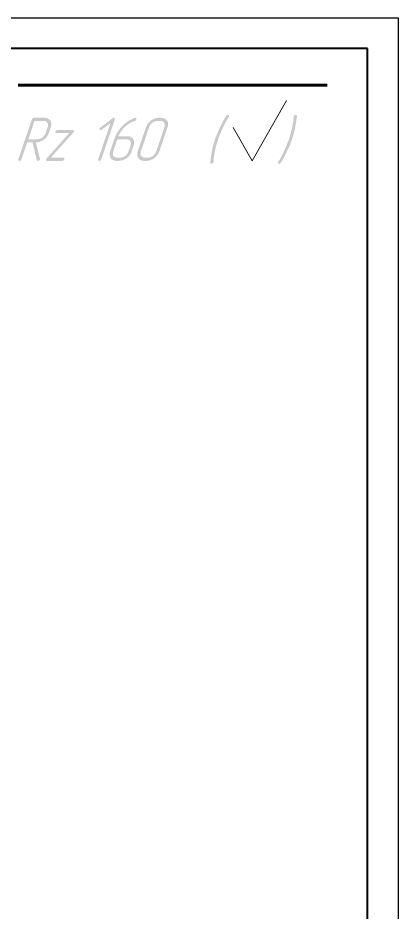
# Model space of a CAD drawing. Extents: x 346 to 4955, y 45 to 639.
# Drawn here: x 1872.4 to 1934.3, y 493.2 to 638.8 of the extents above; entities that cross this region are included whole.
import ezdxf

# ---------------------------------------------------------------- set-up
doc = ezdxf.new("R2010")
doc.units = 0
doc.header["$MEASUREMENT"] = 0
for name, color, linetype in [('KONTUR', 7, 'CONTINUOUS'), ('PDF _Геометрия', 7, 'CONTINUOUS'), ('PDF _Сплошная заливка', 7, 'CONTINUOUS')]:
    doc.layers.add(name, color=color, linetype=linetype)
doc.layers.add('Основная', color=7, linetype='CONTINUOUS', lineweight=40)

msp = doc.modelspace()

# ---------------------------------------------------------------- hatches: boundary and pattern name
at = {"layer": 'PDF _Сплошная заливка', "transparency": 33554559}
h = msp.add_hatch(color=256, dxfattribs=at)
h.paths.add_polyline_path([(1876.591, 622.031), (1875.117, 622.031), (1874.101, 619.034), (1875.676, 619.034), (1875.727, 619.06), (1875.854, 619.06), (1875.956, 619.11), (1876.083, 619.161), (1876.235, 619.237), (1876.388, 619.314), (1876.388, 619.339), (1876.438, 619.364), (1876.515, 619.441), (1876.591, 619.517), (1876.693, 619.618), (1876.769, 619.745), (1876.87, 619.872), (1876.921, 620.025), (1877.277, 621.015), (1877.277, 621.041), (1877.302, 621.092), (1877.302, 621.168), (1877.302, 621.269), (1877.302, 621.371), (1877.302, 621.498), (1877.277, 621.625), (1877.201, 621.727), (1877.201, 621.752), (1877.175, 621.777), (1877.124, 621.828), (1877.074, 621.879), (1876.972, 621.93), (1876.87, 621.981), (1876.743, 622.031)], flags=0)
h.paths.add_polyline_path([(1876.87, 622.539), (1876.997, 622.514), (1877.124, 622.489), (1877.277, 622.438), (1877.429, 622.336), (1877.556, 622.235), (1877.683, 622.108), (1877.683, 622.082), (1877.734, 622.031), (1877.76, 621.93), (1877.81, 621.803), (1877.836, 621.65), (1877.861, 621.447), (1877.836, 621.244), (1877.81, 621.142), (1877.785, 621.015), (1877.429, 620.025), (1877.429, 620.025), (1877.429, 619.999), (1877.404, 619.974), (1877.378, 619.923), (1877.328, 619.796), (1877.251, 619.669), (1877.15, 619.491), (1876.997, 619.314), (1876.82, 619.136), (1876.642, 618.958), (1876.616, 618.958), (1876.616, 618.958), (1876.565, 618.933), (1876.515, 618.907), (1876.464, 618.882), (1876.413, 618.831), (1876.261, 618.755), (1876.083, 618.679), (1875.854, 618.602), (1875.651, 618.552), (1875.422, 618.526), (1875.346, 618.526), (1875.981, 615.91), (1875.981, 615.885), (1876.007, 615.859), (1875.981, 615.834), (1875.981, 615.783), (1875.981, 615.758), (1875.956, 615.732), (1875.905, 615.656), (1875.854, 615.605), (1875.829, 615.58), (1875.778, 615.554), (1875.727, 615.554), (1875.651, 615.529), (1875.6, 615.529), (1875.575, 615.554), (1875.549, 615.554), (1875.524, 615.554), (1875.524, 615.58), (1875.499, 615.605), (1875.473, 615.656), (1874.787, 618.526), (1873.923, 618.526), (1872.983, 615.783), (1872.983, 615.758), (1872.958, 615.707), (1872.907, 615.656), (1872.856, 615.58), (1872.831, 615.58), (1872.78, 615.554), (1872.729, 615.554), (1872.628, 615.529), (1872.628, 615.529), (1872.602, 615.554), (1872.552, 615.554), (1872.501, 615.58), (1872.475, 615.605), (1872.475, 615.631), (1872.45, 615.681), (1872.475, 615.732), (1872.475, 615.783), (1874.686, 622.285), (1874.686, 622.285), (1874.711, 622.336), (1874.736, 622.362), (1874.762, 622.412), (1874.813, 622.463), (1874.863, 622.489), (1874.94, 622.539), (1875.016, 622.539), (1876.845, 622.539)], flags=0)
for points in [[(1888.099, 622.539), (1888.15, 622.514), (1888.201, 622.463), (1888.201, 622.463), (1888.226, 622.412), (1888.226, 622.362), (1888.201, 622.285), (1885.991, 615.783), (1885.991, 615.758), (1885.965, 615.707), (1885.914, 615.656), (1885.864, 615.58), (1885.838, 615.58), (1885.787, 615.554), (1885.737, 615.554), (1885.66, 615.529), (1885.635, 615.529), (1885.61, 615.554), (1885.559, 615.554), (1885.508, 615.58), (1885.483, 615.605), (1885.483, 615.631), (1885.483, 615.681), (1885.483, 615.732), (1885.483, 615.783), (1887.49, 621.676), (1886.067, 620.609), (1886.041, 620.584), (1885.991, 620.584), (1885.94, 620.533), (1885.864, 620.533), (1885.864, 620.533), (1885.813, 620.533), (1885.762, 620.558), (1885.711, 620.609), (1885.711, 620.609), (1885.686, 620.66), (1885.686, 620.711), (1885.711, 620.787), (1885.711, 620.787), (1885.737, 620.838), (1885.762, 620.888), (1885.838, 620.965), (1887.845, 622.463), (1887.845, 622.463), (1887.896, 622.514), (1887.972, 622.539), (1888.048, 622.539), (1888.048, 622.539)], [(1906.696, 623.022), (1906.746, 622.997), (1906.772, 622.946), (1906.797, 622.946), (1906.822, 622.92), (1906.822, 622.844), (1906.797, 622.768), (1906.772, 622.717), (1906.772, 622.692), (1906.721, 622.641), (1906.67, 622.565), (1906.619, 622.463), (1906.543, 622.336), (1906.467, 622.184), (1906.365, 622.031), (1906.289, 621.854), (1906.264, 621.828), (1906.238, 621.777), (1906.187, 621.676), (1906.137, 621.574), (1906.035, 621.422), (1905.984, 621.269), (1905.883, 621.066), (1905.781, 620.888), (1905.552, 620.406), (1905.552, 620.406), (1905.552, 620.355), (1905.527, 620.304), (1905.501, 620.253), (1905.425, 620.101), (1905.374, 619.974), (1905.197, 619.491), (1905.019, 619.034), (1905.019, 619.009), (1905.019, 618.983), (1904.993, 618.933), (1904.968, 618.882), (1904.943, 618.78), (1904.917, 618.679), (1904.892, 618.577), (1904.841, 618.45), (1904.79, 618.298), (1904.765, 618.171), (1904.663, 617.84), (1904.587, 617.51), (1904.511, 617.18), (1904.511, 617.155), (1904.511, 617.104), (1904.485, 617.028), (1904.46, 616.926), (1904.435, 616.774), (1904.409, 616.647), (1904.384, 616.469), (1904.358, 616.266), (1904.282, 615.808), (1904.282, 615.377), (1904.257, 615.3), (1904.231, 615.275), (1904.231, 615.224), (1904.18, 615.173), (1904.104, 615.123), (1904.104, 615.123), (1904.053, 615.097), (1903.977, 615.072), (1903.926, 615.046), (1903.901, 615.046), (1903.876, 615.072), (1903.825, 615.072), (1903.799, 615.097), (1903.799, 615.097), (1903.774, 615.123), (1903.749, 615.148), (1903.749, 615.224), (1903.749, 615.25), (1903.749, 615.275), (1903.749, 615.326), (1903.749, 615.377), (1903.774, 615.453), (1903.774, 615.554), (1903.799, 615.681), (1903.799, 615.808), (1903.825, 615.935), (1903.85, 616.062), (1903.901, 616.393), (1903.952, 616.723), (1904.003, 617.104), (1904.104, 617.612), (1904.155, 617.866), (1904.231, 618.069), (1904.282, 618.272), (1904.333, 618.425), (1904.511, 619.034), (1904.511, 619.034), (1904.536, 619.06), (1904.536, 619.085), (1904.562, 619.11), (1904.587, 619.212), (1904.638, 619.364), (1904.714, 619.542), (1904.79, 619.745), (1904.892, 619.974), (1904.993, 620.228), (1905.12, 620.507), (1905.247, 620.812), (1905.4, 621.142), (1905.552, 621.447), (1905.73, 621.803), (1905.908, 622.133), (1906.111, 622.489), (1906.34, 622.844), (1906.34, 622.844), (1906.365, 622.895), (1906.391, 622.92), (1906.441, 622.971), (1906.467, 622.971), (1906.492, 622.997), (1906.568, 623.022), (1906.645, 623.022), (1906.645, 623.022)], [(1917.747, 623.022), (1917.772, 622.997), (1917.772, 622.971), (1917.797, 622.946), (1917.823, 622.92), (1917.848, 622.844), (1917.848, 622.819), (1917.848, 622.768), (1917.848, 622.641), (1917.823, 622.514), (1917.797, 622.336), (1917.772, 622.158), (1917.747, 621.93), (1917.696, 621.676), (1917.645, 621.396), (1917.594, 621.092), (1917.543, 620.761), (1917.467, 620.457), (1917.365, 620.101), (1917.289, 619.745), (1917.162, 619.39), (1917.061, 619.034), (1917.061, 619.009), (1917.035, 618.958), (1916.984, 618.831), (1916.934, 618.704), (1916.857, 618.526), (1916.807, 618.323), (1916.705, 618.094), (1916.603, 617.84), (1916.476, 617.561), (1916.324, 617.282), (1916.197, 616.951), (1916.019, 616.621), (1915.841, 616.291), (1915.663, 615.935), (1915.46, 615.58), (1915.257, 615.224), (1915.231, 615.224), (1915.231, 615.199), (1915.181, 615.148), (1915.13, 615.097), (1915.104, 615.097), (1915.079, 615.072), (1915.028, 615.072), (1914.952, 615.046), (1914.927, 615.046), (1914.901, 615.072), (1914.85, 615.072), (1914.8, 615.123), (1914.8, 615.123), (1914.774, 615.148), (1914.774, 615.224), (1914.8, 615.3), (1914.825, 615.377), (1914.825, 615.377), (1914.876, 615.427), (1914.927, 615.504), (1914.977, 615.605), (1915.054, 615.732), (1915.13, 615.885), (1915.231, 616.037), (1915.308, 616.215), (1915.308, 616.215), (1915.308, 616.215), (1915.359, 616.291), (1915.409, 616.367), (1915.46, 616.494), (1915.536, 616.647), (1915.613, 616.799), (1915.714, 617.002), (1915.79, 617.18), (1916.019, 617.663), (1916.121, 617.891), (1916.197, 618.094), (1916.298, 618.348), (1916.451, 618.704), (1916.553, 619.034), (1916.553, 619.034), (1916.553, 619.06), (1916.578, 619.136), (1916.603, 619.187), (1916.629, 619.263), (1916.654, 619.364), (1916.705, 619.491), (1916.73, 619.618), (1916.781, 619.745), (1916.807, 619.872), (1916.908, 620.203), (1916.984, 620.533), (1917.061, 620.888), (1917.061, 620.888), (1917.061, 620.914), (1917.086, 620.965), (1917.111, 621.066), (1917.111, 621.193), (1917.162, 621.32), (1917.162, 621.473), (1917.238, 621.803), (1917.289, 622.26), (1917.315, 622.717), (1917.34, 622.793), (1917.34, 622.793), (1917.365, 622.844), (1917.391, 622.895), (1917.467, 622.946), (1917.467, 622.946), (1917.518, 622.997), (1917.594, 623.022), (1917.67, 623.022), (1917.721, 623.022)], [(1881.443, 620.533), (1881.494, 620.533), (1881.519, 620.482), (1881.545, 620.457), (1881.57, 620.406), (1881.57, 620.33), (1881.545, 620.33), (1881.545, 620.279), (1881.494, 620.228), (1881.443, 620.152), (1877.76, 616.037), (1879.843, 616.037), (1879.894, 616.037), (1879.919, 616.012), (1879.97, 615.961), (1879.97, 615.935), (1879.995, 615.91), (1879.995, 615.859), (1879.995, 615.783), (1879.97, 615.783), (1879.97, 615.732), (1879.919, 615.681), (1879.868, 615.605), (1879.843, 615.605), (1879.817, 615.58), (1879.741, 615.554), (1879.665, 615.529), (1877.124, 615.529), (1877.074, 615.554), (1877.023, 615.554), (1876.997, 615.58), (1876.947, 615.605), (1876.947, 615.681), (1876.947, 615.732), (1876.947, 615.732), (1876.972, 615.783), (1876.997, 615.834), (1877.074, 615.91), (1880.757, 620.05), (1878.674, 620.05), (1878.623, 620.05), (1878.572, 620.076), (1878.522, 620.101), (1878.522, 620.101), (1878.522, 620.152), (1878.522, 620.228), (1878.522, 620.279), (1878.522, 620.304), (1878.547, 620.33), (1878.572, 620.38), (1878.649, 620.431), (1878.649, 620.457), (1878.699, 620.482), (1878.776, 620.533), (1878.852, 620.533), (1881.392, 620.533)]]:
    msp.add_hatch(color=256, dxfattribs=at).paths.add_polyline_path(points)
h = msp.add_hatch(color=256, dxfattribs=at)
h.paths.add_polyline_path([(1890.106, 619.034), (1888.607, 619.034), (1887.921, 617.028), (1887.921, 617.002), (1887.896, 616.977), (1887.896, 616.901), (1887.871, 616.799), (1887.871, 616.697), (1887.896, 616.57), (1887.921, 616.443), (1887.972, 616.342), (1887.998, 616.316), (1888.023, 616.291), (1888.074, 616.24), (1888.125, 616.189), (1888.226, 616.139), (1888.328, 616.088), (1888.455, 616.037), (1888.582, 616.037), (1889.166, 616.037), (1889.242, 616.037), (1889.344, 616.062), (1889.471, 616.113), (1889.598, 616.164), (1889.751, 616.215), (1889.903, 616.316), (1889.928, 616.342), (1889.954, 616.367), (1890.03, 616.443), (1890.106, 616.52), (1890.182, 616.621), (1890.284, 616.748), (1890.36, 616.901), (1890.411, 617.028), (1890.767, 618.044), (1890.767, 618.044), (1890.767, 618.094), (1890.792, 618.171), (1890.818, 618.272), (1890.818, 618.399), (1890.792, 618.501), (1890.767, 618.628), (1890.716, 618.729), (1890.716, 618.755), (1890.691, 618.78), (1890.64, 618.831), (1890.564, 618.882), (1890.487, 618.933), (1890.386, 618.983), (1890.233, 619.009)], flags=0)
h.paths.add_polyline_path([(1891.605, 622.539), (1891.656, 622.514), (1891.681, 622.463), (1891.707, 622.438), (1891.707, 622.412), (1891.707, 622.336), (1891.707, 622.285), (1891.707, 622.26), (1891.681, 622.235), (1891.656, 622.184), (1891.63, 622.158), (1891.605, 622.133), (1891.58, 622.108), (1891.529, 622.082), (1891.453, 622.031), (1891.351, 622.006), (1891.224, 621.955), (1890.97, 621.854), (1890.97, 621.854), (1890.945, 621.828), (1890.894, 621.803), (1890.818, 621.777), (1890.767, 621.727), (1890.691, 621.676), (1890.513, 621.574), (1890.487, 621.574), (1890.462, 621.549), (1890.36, 621.498), (1890.259, 621.396), (1890.132, 621.32), (1890.005, 621.193), (1889.852, 621.066), (1889.674, 620.888), (1889.674, 620.888), (1889.623, 620.838), (1889.573, 620.787), (1889.496, 620.711), (1889.42, 620.584), (1889.344, 620.482), (1889.242, 620.355), (1889.141, 620.228), (1889.141, 620.203), (1889.09, 620.152), (1889.065, 620.076), (1889.014, 619.999), (1888.938, 619.898), (1888.887, 619.771), (1888.836, 619.644), (1888.76, 619.542), (1890.335, 619.542), (1890.386, 619.517), (1890.487, 619.517), (1890.614, 619.491), (1890.767, 619.441), (1890.919, 619.339), (1891.072, 619.237), (1891.199, 619.085), (1891.199, 619.06), (1891.224, 619.009), (1891.275, 618.933), (1891.3, 618.806), (1891.326, 618.653), (1891.351, 618.475), (1891.326, 618.272), (1891.3, 618.145), (1891.249, 618.044), (1890.919, 617.028), (1890.919, 617.002), (1890.919, 617.002), (1890.894, 616.951), (1890.894, 616.926), (1890.818, 616.799), (1890.741, 616.647), (1890.64, 616.494), (1890.513, 616.316), (1890.335, 616.139), (1890.132, 615.961), (1890.106, 615.961), (1890.106, 615.935), (1890.055, 615.91), (1890.03, 615.91), (1889.979, 615.859), (1889.903, 615.834), (1889.751, 615.758), (1889.573, 615.681), (1889.369, 615.605), (1889.141, 615.554), (1888.912, 615.529), (1888.353, 615.529), (1888.328, 615.554), (1888.226, 615.554), (1888.099, 615.58), (1887.947, 615.631), (1887.794, 615.707), (1887.642, 615.808), (1887.515, 615.961), (1887.515, 615.986), (1887.49, 616.037), (1887.439, 616.139), (1887.388, 616.266), (1887.362, 616.418), (1887.337, 616.596), (1887.362, 616.799), (1887.388, 616.901), (1887.413, 617.028), (1888.175, 619.263), (1888.175, 619.263), (1888.201, 619.288), (1888.226, 619.364), (1888.252, 619.441), (1888.277, 619.517), (1888.328, 619.618), (1888.379, 619.745), (1888.455, 619.872), (1888.633, 620.177), (1888.836, 620.507), (1888.938, 620.66), (1889.065, 620.838), (1889.217, 620.99), (1889.369, 621.168), (1889.369, 621.168), (1889.395, 621.193), (1889.446, 621.244), (1889.522, 621.32), (1889.598, 621.396), (1889.7, 621.498), (1889.827, 621.574), (1889.954, 621.676), (1890.106, 621.803), (1890.259, 621.904), (1890.436, 622.031), (1890.614, 622.133), (1891.021, 622.336), (1891.224, 622.438), (1891.427, 622.514), (1891.554, 622.539), (1891.58, 622.539)], flags=0)
h = msp.add_hatch(color=256, dxfattribs=at)
h.paths.add_polyline_path([(1895.619, 622.031), (1895.06, 622.031), (1894.959, 622.031), (1894.857, 622.006), (1894.755, 621.955), (1894.603, 621.904), (1894.476, 621.828), (1894.323, 621.752), (1894.298, 621.727), (1894.247, 621.676), (1894.196, 621.625), (1894.095, 621.549), (1894.019, 621.447), (1893.917, 621.32), (1893.866, 621.168), (1893.79, 621.015), (1892.418, 617.028), (1892.418, 617.002), (1892.393, 616.977), (1892.393, 616.901), (1892.393, 616.799), (1892.393, 616.697), (1892.393, 616.57), (1892.418, 616.443), (1892.494, 616.342), (1892.494, 616.316), (1892.52, 616.291), (1892.57, 616.24), (1892.647, 616.189), (1892.723, 616.139), (1892.825, 616.088), (1892.952, 616.037), (1893.079, 616.037), (1893.663, 616.037), (1893.739, 616.037), (1893.841, 616.062), (1893.968, 616.113), (1894.095, 616.164), (1894.222, 616.215), (1894.374, 616.316), (1894.4, 616.342), (1894.45, 616.367), (1894.527, 616.443), (1894.603, 616.52), (1894.679, 616.621), (1894.781, 616.748), (1894.857, 616.875), (1894.933, 617.028), (1896.28, 621.015), (1896.305, 621.041), (1896.305, 621.092), (1896.33, 621.168), (1896.33, 621.269), (1896.33, 621.371), (1896.33, 621.498), (1896.28, 621.625), (1896.229, 621.727), (1896.229, 621.752), (1896.203, 621.777), (1896.153, 621.828), (1896.076, 621.879), (1896, 621.93), (1895.898, 621.981), (1895.771, 622.031)], flags=0)
h.paths.add_polyline_path([(1895.898, 622.539), (1896, 622.514), (1896.153, 622.489), (1896.28, 622.438), (1896.432, 622.336), (1896.584, 622.235), (1896.711, 622.108), (1896.711, 622.082), (1896.737, 622.031), (1896.788, 621.93), (1896.838, 621.803), (1896.864, 621.65), (1896.864, 621.473), (1896.838, 621.244), (1896.838, 621.142), (1896.788, 621.041), (1895.441, 617.028), (1895.441, 617.002), (1895.416, 617.002), (1895.416, 616.951), (1895.39, 616.926), (1895.34, 616.799), (1895.263, 616.672), (1895.136, 616.494), (1895.009, 616.316), (1894.831, 616.139), (1894.628, 615.986), (1894.628, 615.986), (1894.603, 615.961), (1894.577, 615.935), (1894.527, 615.91), (1894.476, 615.859), (1894.4, 615.834), (1894.273, 615.758), (1894.069, 615.681), (1893.866, 615.605), (1893.638, 615.554), (1893.409, 615.529), (1892.85, 615.529), (1892.825, 615.554), (1892.697, 615.554), (1892.596, 615.58), (1892.443, 615.631), (1892.291, 615.707), (1892.164, 615.808), (1892.037, 615.961), (1892.012, 615.986), (1891.986, 616.037), (1891.935, 616.139), (1891.91, 616.266), (1891.859, 616.418), (1891.859, 616.596), (1891.859, 616.799), (1891.885, 616.901), (1891.91, 617.028), (1893.282, 621.041), (1893.282, 621.041), (1893.307, 621.066), (1893.307, 621.092), (1893.333, 621.142), (1893.383, 621.244), (1893.46, 621.396), (1893.561, 621.549), (1893.714, 621.727), (1893.866, 621.904), (1894.069, 622.082), (1894.095, 622.108), (1894.095, 622.108), (1894.146, 622.133), (1894.171, 622.158), (1894.222, 622.184), (1894.298, 622.235), (1894.45, 622.311), (1894.628, 622.387), (1894.831, 622.463), (1895.06, 622.514), (1895.187, 622.539), (1895.848, 622.539)], flags=0)

# ---------------------------------------------------------------- linework, layer by layer
at = {"layer": 'KONTUR'}
for p, q in [((1093.346, 638.812), (1934.346, 638.812)), ((1934.346, 638.812), (1934.346, 44.812))]:
    msp.add_line(p, q, dxfattribs=at)
at = {"layer": 'PDF _Геометрия', "lineweight": 60}
msp.add_lwpolyline([(1872.453, 627.846), (1922.762, 627.846)], dxfattribs=at)
at = {"layer": 'PDF _Геометрия', "lineweight": 20}
msp.add_lwpolyline([(1907.459, 620.946), (1910.56, 615.546), (1916.161, 625.346)], dxfattribs=at)
at = {"layer": 'Основная'}
for p, q in [((1929.346, 633.812), (1113.346, 633.812)), ((1929.346, 49.812), (1929.346, 633.812))]:
    msp.add_line(p, q, dxfattribs=at)

doc.saveas('drawing.dxf')
